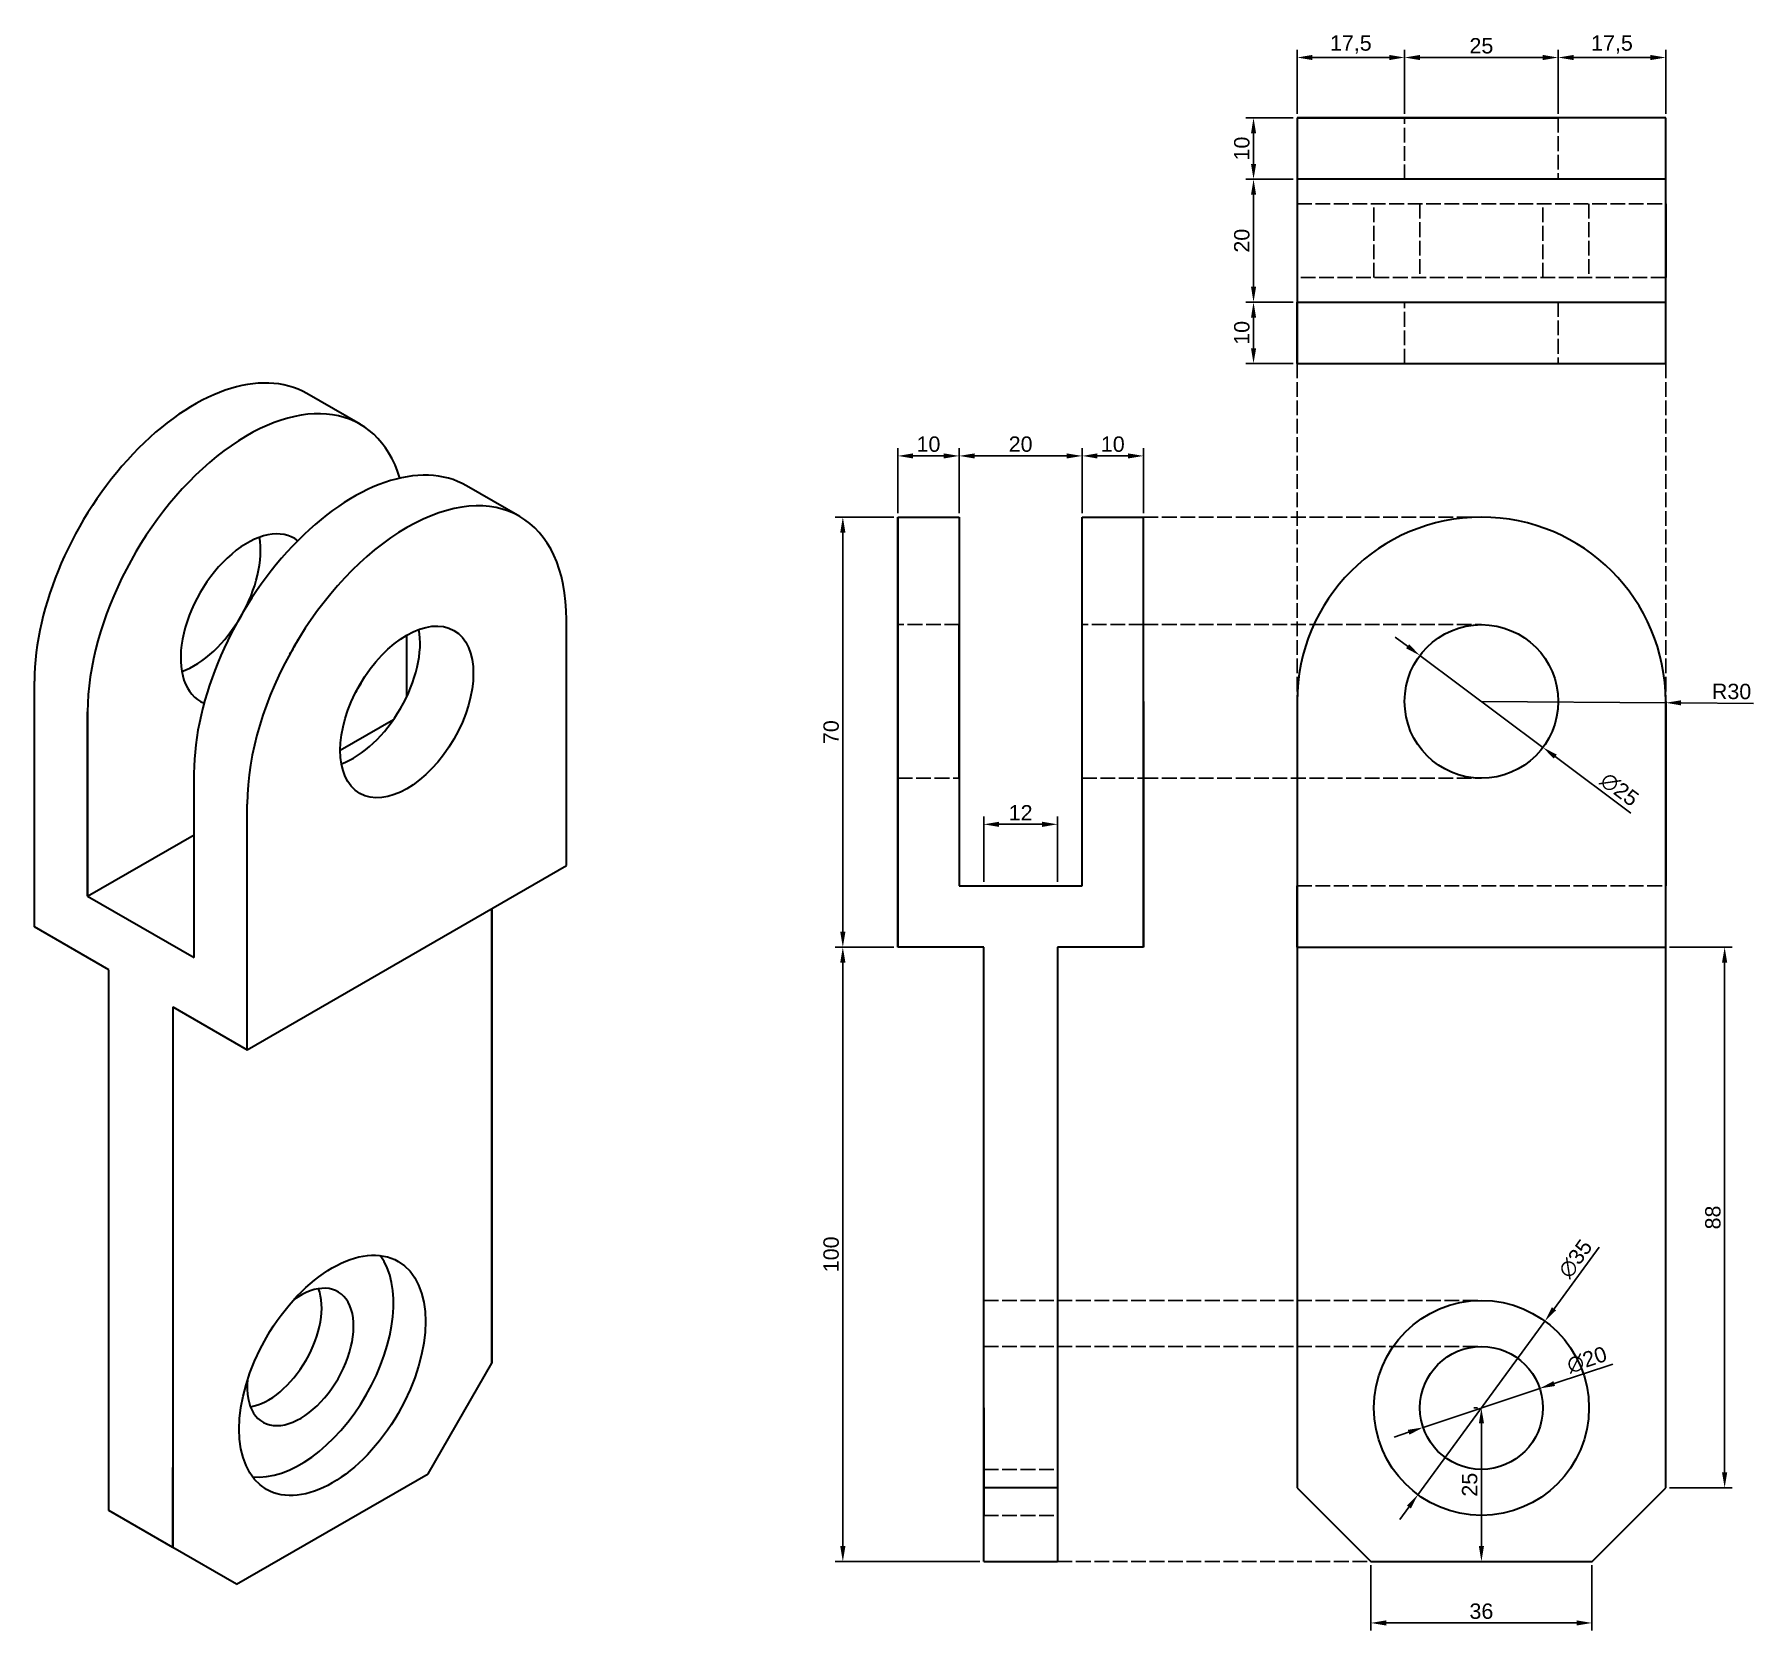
# Model space of a CAD drawing. Header units: millimetres. Extents: x 2614 to 3341, y 1007 to 1267.
# Drawn here: x 2613.9 to 2893.7, y 1007 to 1266.8 of the extents above; entities that cross this region are included whole.
import ezdxf

# ---------------------------------------------------------------- set-up
doc = ezdxf.new("R2010")
doc.units = ezdxf.units.MM
doc.header["$LTSCALE"] = 0.2
doc.linetypes.add('ACAD_ISO02W100', pattern=[15, 12, -3])
doc.layers.add('Cotas', color=80, linetype='Continuous')
doc.styles.get("Standard").update_dxf_attribs({"font": 'arial.ttf'})
doc.dimstyles.new('ISO-25', dxfattribs={"dimtxt": 2.5, "dimasz": 2.5, "dimexe": 1.25, "dimexo": 0.625, "dimtad": 1, "dimtxsty": 'Standard', "dimcen": 2.5, "dimadec": 0, "dimazin": 0, "dimtfac": 1, "dimtmove": 0, "dimatfit": 3, "dimfxl": 1, "dimarcsym": 0})

# ---------------------------------------------------------------- blocks, each defined once
blk = doc.blocks.new('*D1')
at = {"layer": 'Cotas', "color": 0, "lineweight": -2, "transparency": 16777216}
for p, q in [((2819.42, 1253.85), (2819.42, 1264.29)), ((2821.92, 1263.04), (2834.42, 1263.04)), ((2836.92, 1253.85), (2836.92, 1264.29))]:
    blk.add_line(p, q, dxfattribs=at)
at = {"layer": 'Cotas', "color": 0, "transparency": 16777216}
for points in [[(2821.92, 1263.46), (2821.92, 1262.62), (2819.42, 1263.04)], [(2834.42, 1263.46), (2834.42, 1262.62), (2836.92, 1263.04)]]:
    blk.add_solid(points, dxfattribs=at)
at = {"layer": 'Defpoints', "color": 0, "transparency": 16777216}
for p in [(2836.92, 1263.04), (2819.42, 1253.22), (2836.92, 1253.22)]:
    blk.add_point(p, dxfattribs=at)
at = {"layer": 'Cotas', "color": 0, "transparency": 16777216, "insert": (2828.17, 1265.17), "char_height": 2.5, "attachment_point": 5}
blk.add_mtext('17,5', dxfattribs=at)
blk = doc.blocks.new('*D2')
at = {"layer": 'Cotas', "color": 0, "lineweight": -2, "transparency": 16777216}
for p, q in [((2836.92, 1253.85), (2836.92, 1264.29)), ((2839.42, 1263.04), (2859.42, 1263.04)), ((2861.92, 1253.85), (2861.92, 1264.29))]:
    blk.add_line(p, q, dxfattribs=at)
at = {"layer": 'Cotas', "color": 0, "transparency": 16777216}
for points in [[(2839.42, 1263.46), (2839.42, 1262.62), (2836.92, 1263.04)], [(2859.42, 1263.46), (2859.42, 1262.62), (2861.92, 1263.04)]]:
    blk.add_solid(points, dxfattribs=at)
at = {"layer": 'Defpoints', "color": 0, "transparency": 16777216}
for p in [(2861.92, 1263.04), (2836.92, 1253.22), (2861.92, 1253.22)]:
    blk.add_point(p, dxfattribs=at)
at = {"layer": 'Cotas', "color": 0, "transparency": 16777216, "insert": (2849.42, 1264.94), "char_height": 2.5, "attachment_point": 5}
blk.add_mtext('25', dxfattribs=at)
blk = doc.blocks.new('*D3')
at = {"layer": 'Cotas', "color": 0, "lineweight": -2, "transparency": 16777216}
for p, q in [((2861.92, 1253.85), (2861.92, 1264.29)), ((2864.42, 1263.04), (2876.92, 1263.04)), ((2879.42, 1253.85), (2879.42, 1264.29))]:
    blk.add_line(p, q, dxfattribs=at)
at = {"layer": 'Cotas', "color": 0, "transparency": 16777216}
for points in [[(2864.42, 1263.46), (2864.42, 1262.62), (2861.92, 1263.04)], [(2876.92, 1263.46), (2876.92, 1262.62), (2879.42, 1263.04)]]:
    blk.add_solid(points, dxfattribs=at)
at = {"layer": 'Defpoints', "color": 0, "transparency": 16777216}
for p in [(2879.42, 1263.04), (2861.92, 1253.22), (2879.42, 1253.22)]:
    blk.add_point(p, dxfattribs=at)
at = {"layer": 'Cotas', "color": 0, "transparency": 16777216, "insert": (2870.67, 1265.17), "char_height": 2.5, "attachment_point": 5}
blk.add_mtext('17,5', dxfattribs=at)
blk = doc.blocks.new('*D4')
at = {"layer": 'Cotas', "color": 0, "lineweight": -2, "transparency": 16777216}
for p, q in [((2818.8, 1223.22), (2811.08, 1223.22)), ((2812.33, 1215.72), (2812.33, 1220.72)), ((2818.8, 1213.22), (2811.08, 1213.22))]:
    blk.add_line(p, q, dxfattribs=at)
at = {"layer": 'Cotas', "color": 0, "transparency": 16777216}
for points in [[(2811.92, 1220.72), (2812.75, 1220.72), (2812.33, 1223.22)], [(2811.92, 1215.72), (2812.75, 1215.72), (2812.33, 1213.22)]]:
    blk.add_solid(points, dxfattribs=at)
at = {"layer": 'Defpoints', "color": 0, "transparency": 16777216}
for p in [(2812.33, 1223.22), (2819.42, 1223.22), (2819.42, 1213.22)]:
    blk.add_point(p, dxfattribs=at)
at = {"layer": 'Cotas', "color": 0, "transparency": 16777216, "insert": (2810.43, 1218.22), "char_height": 2.5, "attachment_point": 5, "rotation": 90}
blk.add_mtext('10', dxfattribs=at)
blk = doc.blocks.new('*D5')
at = {"layer": 'Cotas', "color": 0, "lineweight": -2, "transparency": 16777216}
for p, q in [((2818.8, 1243.22), (2811.08, 1243.22)), ((2812.33, 1225.72), (2812.33, 1240.72)), ((2818.8, 1223.22), (2811.08, 1223.22))]:
    blk.add_line(p, q, dxfattribs=at)
at = {"layer": 'Cotas', "color": 0, "transparency": 16777216}
for points in [[(2811.92, 1240.72), (2812.75, 1240.72), (2812.33, 1243.22)], [(2811.92, 1225.72), (2812.75, 1225.72), (2812.33, 1223.22)]]:
    blk.add_solid(points, dxfattribs=at)
at = {"layer": 'Defpoints', "color": 0, "transparency": 16777216}
for p in [(2812.33, 1243.22), (2819.42, 1243.22), (2819.42, 1223.22)]:
    blk.add_point(p, dxfattribs=at)
at = {"layer": 'Cotas', "color": 0, "transparency": 16777216, "insert": (2810.43, 1233.22), "char_height": 2.5, "attachment_point": 5, "rotation": 90}
blk.add_mtext('20', dxfattribs=at)
blk = doc.blocks.new('*D6')
at = {"layer": 'Cotas', "color": 0, "lineweight": -2, "transparency": 16777216}
for p, q in [((2818.8, 1253.22), (2811.08, 1253.22)), ((2812.33, 1245.72), (2812.33, 1250.72)), ((2818.8, 1243.22), (2811.08, 1243.22))]:
    blk.add_line(p, q, dxfattribs=at)
at = {"layer": 'Cotas', "color": 0, "transparency": 16777216}
for points in [[(2811.92, 1250.72), (2812.75, 1250.72), (2812.33, 1253.22)], [(2811.92, 1245.72), (2812.75, 1245.72), (2812.33, 1243.22)]]:
    blk.add_solid(points, dxfattribs=at)
at = {"layer": 'Defpoints', "color": 0, "transparency": 16777216}
for p in [(2812.33, 1253.22), (2819.42, 1253.22), (2819.42, 1243.22)]:
    blk.add_point(p, dxfattribs=at)
at = {"layer": 'Cotas', "color": 0, "transparency": 16777216, "insert": (2810.43, 1248.22), "char_height": 2.5, "attachment_point": 5, "rotation": 90}
blk.add_mtext('10', dxfattribs=at)
blk = doc.blocks.new('*D7')
at = {"layer": 'Cotas', "color": 0, "lineweight": -2, "transparency": 16777216}
for p, q in [((2753.8, 1188.22), (2744.23, 1188.22)), ((2745.48, 1185.72), (2745.48, 1120.72)), ((2753.8, 1118.22), (2744.23, 1118.22))]:
    blk.add_line(p, q, dxfattribs=at)
at = {"layer": 'Cotas', "color": 0, "transparency": 16777216}
for points in [[(2745.06, 1185.72), (2745.9, 1185.72), (2745.48, 1188.22)], [(2745.06, 1120.72), (2745.9, 1120.72), (2745.48, 1118.22)]]:
    blk.add_solid(points, dxfattribs=at)
at = {"layer": 'Defpoints', "color": 0, "transparency": 16777216}
for p in [(2754.42, 1188.22), (2745.48, 1118.22), (2754.42, 1118.22)]:
    blk.add_point(p, dxfattribs=at)
at = {"layer": 'Cotas', "color": 0, "transparency": 16777216, "insert": (2743.58, 1153.22), "char_height": 2.5, "attachment_point": 5, "rotation": 90}
blk.add_mtext('70', dxfattribs=at)
blk = doc.blocks.new('*D8')
at = {"layer": 'Cotas', "color": 0, "lineweight": -2, "transparency": 16777216}
for p, q in [((2753.8, 1118.22), (2744.23, 1118.22)), ((2745.48, 1115.72), (2745.48, 1020.72)), ((2767.8, 1018.22), (2744.23, 1018.22))]:
    blk.add_line(p, q, dxfattribs=at)
at = {"layer": 'Cotas', "color": 0, "transparency": 16777216}
for points in [[(2745.06, 1115.72), (2745.9, 1115.72), (2745.48, 1118.22)], [(2745.06, 1020.72), (2745.9, 1020.72), (2745.48, 1018.22)]]:
    blk.add_solid(points, dxfattribs=at)
at = {"layer": 'Defpoints', "color": 0, "transparency": 16777216}
for p in [(2754.42, 1118.22), (2745.48, 1018.22), (2768.42, 1018.22)]:
    blk.add_point(p, dxfattribs=at)
at = {"layer": 'Cotas', "color": 0, "transparency": 16777216, "insert": (2743.58, 1068.22), "char_height": 2.5, "attachment_point": 5, "rotation": 90}
blk.add_mtext('100', dxfattribs=at)
blk = doc.blocks.new('*D9')
at = {"layer": 'Cotas', "color": 0, "lineweight": -2, "transparency": 16777216}
for p, q in [((2754.42, 1188.85), (2754.42, 1199.44)), ((2756.92, 1198.19), (2761.92, 1198.19)), ((2764.42, 1188.85), (2764.42, 1199.44))]:
    blk.add_line(p, q, dxfattribs=at)
at = {"layer": 'Cotas', "color": 0, "transparency": 16777216}
for points in [[(2756.92, 1198.6), (2756.92, 1197.77), (2754.42, 1198.19)], [(2761.92, 1198.6), (2761.92, 1197.77), (2764.42, 1198.19)]]:
    blk.add_solid(points, dxfattribs=at)
at = {"layer": 'Defpoints', "color": 0, "transparency": 16777216}
for p in [(2764.42, 1198.19), (2754.42, 1188.22), (2764.42, 1188.22)]:
    blk.add_point(p, dxfattribs=at)
at = {"layer": 'Cotas', "color": 0, "transparency": 16777216, "insert": (2759.42, 1200.09), "char_height": 2.5, "attachment_point": 5}
blk.add_mtext('10', dxfattribs=at)
blk = doc.blocks.new('*D10')
at = {"layer": 'Cotas', "color": 0, "lineweight": -2, "transparency": 16777216}
for p, q in [((2764.42, 1188.85), (2764.42, 1199.44)), ((2766.92, 1198.19), (2781.92, 1198.19)), ((2784.42, 1188.85), (2784.42, 1199.44))]:
    blk.add_line(p, q, dxfattribs=at)
at = {"layer": 'Cotas', "color": 0, "transparency": 16777216}
for points in [[(2766.92, 1198.6), (2766.92, 1197.77), (2764.42, 1198.19)], [(2781.92, 1198.6), (2781.92, 1197.77), (2784.42, 1198.19)]]:
    blk.add_solid(points, dxfattribs=at)
at = {"layer": 'Defpoints', "color": 0, "transparency": 16777216}
for p in [(2784.42, 1198.19), (2764.42, 1188.22), (2784.42, 1188.22)]:
    blk.add_point(p, dxfattribs=at)
at = {"layer": 'Cotas', "color": 0, "transparency": 16777216, "insert": (2774.42, 1200.09), "char_height": 2.5, "attachment_point": 5}
blk.add_mtext('20', dxfattribs=at)
blk = doc.blocks.new('*D11')
at = {"layer": 'Cotas', "color": 0, "lineweight": -2, "transparency": 16777216}
for p, q in [((2784.42, 1188.85), (2784.42, 1199.44)), ((2786.92, 1198.19), (2791.92, 1198.19)), ((2794.42, 1188.85), (2794.42, 1199.44))]:
    blk.add_line(p, q, dxfattribs=at)
at = {"layer": 'Cotas', "color": 0, "transparency": 16777216}
for points in [[(2786.92, 1198.6), (2786.92, 1197.77), (2784.42, 1198.19)], [(2791.92, 1198.6), (2791.92, 1197.77), (2794.42, 1198.19)]]:
    blk.add_solid(points, dxfattribs=at)
at = {"layer": 'Defpoints', "color": 0, "transparency": 16777216}
for p in [(2794.42, 1198.19), (2784.42, 1188.22), (2794.42, 1188.22)]:
    blk.add_point(p, dxfattribs=at)
at = {"layer": 'Cotas', "color": 0, "transparency": 16777216, "insert": (2789.42, 1200.09), "char_height": 2.5, "attachment_point": 5}
blk.add_mtext('10', dxfattribs=at)
blk = doc.blocks.new('*D12')
at = {"layer": 'Cotas', "color": 0, "lineweight": -2, "transparency": 16777216}
for p, q in [((2768.42, 1128.85), (2768.42, 1139.47)), ((2780.42, 1128.85), (2780.42, 1139.47)), ((2770.92, 1138.22), (2777.92, 1138.22))]:
    blk.add_line(p, q, dxfattribs=at)
at = {"layer": 'Cotas', "color": 0, "transparency": 16777216}
for points in [[(2770.92, 1138.64), (2770.92, 1137.8), (2768.42, 1138.22)], [(2777.92, 1138.64), (2777.92, 1137.8), (2780.42, 1138.22)]]:
    blk.add_solid(points, dxfattribs=at)
at = {"layer": 'Defpoints', "color": 0, "transparency": 16777216}
for p in [(2780.42, 1138.22), (2768.42, 1128.22), (2780.42, 1128.22)]:
    blk.add_point(p, dxfattribs=at)
at = {"layer": 'Cotas', "color": 0, "transparency": 16777216, "insert": (2774.42, 1140.1), "char_height": 2.5, "attachment_point": 5}
blk.add_mtext('12', dxfattribs=at)
blk = doc.blocks.new('*D13')
at = {"layer": 'Cotas', "color": 0, "lineweight": -2, "transparency": 16777216}
for p, q in [((2837.41, 1167.2), (2835.41, 1168.7)), ((2839.41, 1165.7), (2859.44, 1150.74)), ((2873.76, 1140.03), (2861.44, 1149.24))]:
    blk.add_line(p, q, dxfattribs=at)
at = {"layer": 'Cotas', "color": 0, "transparency": 16777216}
for points in [[(2837.66, 1167.54), (2837.16, 1166.87), (2839.41, 1165.7)], [(2861.69, 1149.57), (2861.19, 1148.91), (2859.44, 1150.74)]]:
    blk.add_solid(points, dxfattribs=at)
at = {"layer": 'Defpoints', "color": 0, "transparency": 16777216}
for p in [(2839.41, 1165.7), (2859.44, 1150.74)]:
    blk.add_point(p, dxfattribs=at)
at = {"layer": 'Cotas', "color": 0, "transparency": 16777216, "insert": (2871.9, 1143.88), "char_height": 2.5, "attachment_point": 5, "rotation": 323.2217}
blk.add_mtext('∅25', dxfattribs=at)
blk = doc.blocks.new('*D15')
at = {"layer": 'Cotas', "color": 0, "lineweight": -2, "transparency": 16777216}
for p, q in [((2870.8, 1050.36), (2861.28, 1047.18)), ((2839.94, 1040.05), (2858.91, 1046.39)), ((2837.57, 1039.26), (2835.2, 1038.47))]:
    blk.add_line(p, q, dxfattribs=at)
at = {"layer": 'Cotas', "color": 0, "transparency": 16777216}
for points in [[(2861.15, 1047.58), (2861.41, 1046.79), (2858.91, 1046.39)], [(2837.44, 1039.65), (2837.7, 1038.86), (2839.94, 1040.05)]]:
    blk.add_solid(points, dxfattribs=at)
at = {"layer": 'Defpoints', "color": 0, "transparency": 16777216}
for p in [(2858.91, 1046.39), (2839.94, 1040.05)]:
    blk.add_point(p, dxfattribs=at)
at = {"layer": 'Cotas', "color": 0, "transparency": 16777216, "insert": (2866.6, 1051.04), "char_height": 2.5, "attachment_point": 5, "rotation": 18.4763}
blk.add_mtext('∅20', dxfattribs=at)
blk = doc.blocks.new('*D16')
at = {"layer": 'Cotas', "color": 0, "lineweight": -2, "transparency": 16777216}
for p, q in [((2868.57, 1069.38), (2861.24, 1059.36)), ((2839.09, 1029.1), (2859.76, 1057.34)), ((2837.61, 1027.08), (2836.14, 1025.06))]:
    blk.add_line(p, q, dxfattribs=at)
at = {"layer": 'Cotas', "color": 0, "transparency": 16777216}
for points in [[(2860.9, 1059.61), (2861.57, 1059.11), (2859.76, 1057.34)], [(2837.28, 1027.33), (2837.95, 1026.84), (2839.09, 1029.1)]]:
    blk.add_solid(points, dxfattribs=at)
at = {"layer": 'Defpoints', "color": 0, "transparency": 16777216}
for p in [(2859.76, 1057.34), (2839.09, 1029.1)]:
    blk.add_point(p, dxfattribs=at)
at = {"layer": 'Cotas', "color": 0, "transparency": 16777216, "insert": (2864.74, 1067.49), "char_height": 2.5, "attachment_point": 5, "rotation": 53.8001}
blk.add_mtext('∅35', dxfattribs=at)
blk = doc.blocks.new('*D17')
at = {"layer": 'Cotas', "color": 0, "lineweight": -2, "transparency": 16777216}
for p, q in [((2849.42, 1158.22), (2879.42, 1158.01)), ((2893.73, 1157.91), (2881.92, 1157.99))]:
    blk.add_line(p, q, dxfattribs=at)
blk.add_arc((2849.42, 1158.22), 30, 357.2094, 358.8063, dxfattribs=at)
at = {"layer": 'Cotas', "color": 0, "transparency": 16777216}
blk.add_solid([(2881.93, 1158.41), (2881.92, 1157.58), (2879.42, 1158.01)], dxfattribs=at)
at = {"layer": 'Defpoints', "color": 0, "transparency": 16777216}
for p in [(2849.42, 1158.22), (2879.42, 1158.01)]:
    blk.add_point(p, dxfattribs=at)
at = {"layer": 'Cotas', "color": 0, "transparency": 16777216, "insert": (2890.14, 1159.84), "char_height": 2.5, "attachment_point": 5, "rotation": 359.5967}
blk.add_mtext('R30', dxfattribs=at)
blk = doc.blocks.new('*D60')
at = {"layer": 'Cotas', "color": 0, "lineweight": -2, "transparency": 16777216}
for p, q in [((2848.8, 1043.22), (2848.17, 1043.22)), ((2849.42, 1040.72), (2849.42, 1020.72)), ((2850.05, 1018.22), (2850.67, 1018.22))]:
    blk.add_line(p, q, dxfattribs=at)
at = {"layer": 'Cotas', "color": 0, "transparency": 16777216}
for points in [[(2849.01, 1040.72), (2849.84, 1040.72), (2849.42, 1043.22)], [(2849.01, 1020.72), (2849.84, 1020.72), (2849.42, 1018.22)]]:
    blk.add_solid(points, dxfattribs=at)
at = {"layer": 'Defpoints', "color": 0, "transparency": 16777216}
for p in [(2849.42, 1043.22), (2849.42, 1018.22), (2849.42, 1018.22)]:
    blk.add_point(p, dxfattribs=at)
at = {"layer": 'Cotas', "color": 0, "transparency": 16777216, "insert": (2847.52, 1030.72), "char_height": 2.5, "attachment_point": 5, "rotation": 90}
blk.add_mtext('25', dxfattribs=at)
blk = doc.blocks.new('*D61')
at = {"layer": 'Cotas', "color": 0, "lineweight": -2, "transparency": 16777216}
for p, q in [((2831.42, 1017.6), (2831.42, 1006.97)), ((2867.42, 1017.6), (2867.42, 1006.97)), ((2833.92, 1008.22), (2864.92, 1008.22))]:
    blk.add_line(p, q, dxfattribs=at)
at = {"layer": 'Cotas', "color": 0, "transparency": 16777216}
for points in [[(2833.92, 1008.64), (2833.92, 1007.8), (2831.42, 1008.22)], [(2864.92, 1008.64), (2864.92, 1007.8), (2867.42, 1008.22)]]:
    blk.add_solid(points, dxfattribs=at)
at = {"layer": 'Defpoints', "color": 0, "transparency": 16777216}
for p in [(2831.42, 1018.22), (2867.42, 1018.22), (2867.42, 1008.22)]:
    blk.add_point(p, dxfattribs=at)
at = {"layer": 'Cotas', "color": 0, "transparency": 16777216, "insert": (2849.42, 1010.12), "char_height": 2.5, "attachment_point": 5}
blk.add_mtext('36', dxfattribs=at)
blk = doc.blocks.new('*D62')
at = {"layer": 'Cotas', "color": 0, "lineweight": -2, "transparency": 16777216}
for p, q in [((2880.05, 1118.22), (2890.26, 1118.22)), ((2889.01, 1032.72), (2889.01, 1115.72)), ((2880.05, 1030.22), (2890.26, 1030.22))]:
    blk.add_line(p, q, dxfattribs=at)
at = {"layer": 'Cotas', "color": 0, "transparency": 16777216}
for points in [[(2888.59, 1115.72), (2889.43, 1115.72), (2889.01, 1118.22)], [(2888.59, 1032.72), (2889.43, 1032.72), (2889.01, 1030.22)]]:
    blk.add_solid(points, dxfattribs=at)
at = {"layer": 'Defpoints', "color": 0, "transparency": 16777216}
for p in [(2879.42, 1118.22), (2889.01, 1118.22), (2879.42, 1030.22)]:
    blk.add_point(p, dxfattribs=at)
at = {"layer": 'Cotas', "color": 0, "transparency": 16777216, "insert": (2887.11, 1074.22), "char_height": 2.5, "attachment_point": 5, "rotation": 90}
blk.add_mtext('88', dxfattribs=at)

msp = doc.modelspace()

# ---------------------------------------------------------------- linework, layer by layer
at = {"lineweight": 30}
for p, q in [((2819.424, 1253.221), (2819.424, 1213.221)), ((2879.424, 1253.221), (2819.424, 1253.221)), ((2819.424, 1253.221), (2849.424, 1253.221)), ((2836.924, 1253.221), (2861.924, 1253.221)), ((2879.424, 1213.221), (2879.424, 1253.221)), ((2879.424, 1243.221), (2819.424, 1243.221)), ((2819.424, 1243.221), (2819.424, 1239.221)), ((2849.424, 1243.221), (2836.924, 1243.221)), ((2879.424, 1223.221), (2879.424, 1243.221)), ((2879.424, 1239.221), (2879.424, 1227.221)), ((2819.424, 1213.221), (2819.424, 1223.221)), ((2819.424, 1223.221), (2879.424, 1223.221)), ((2819.424, 1213.221), (2879.424, 1213.221)), ((2666.9, 1203.338), (2658.24, 1208.338)), ((2692.881, 1188.338), (2684.221, 1193.338)), ((2754.424, 1188.221), (2754.424, 1118.221)), ((2754.424, 1158.221), (2754.424, 1188.221)), ((2754.424, 1188.221), (2764.424, 1188.221)), ((2764.424, 1188.221), (2764.424, 1158.221)), ((2784.424, 1158.221), (2784.424, 1188.221)), ((2784.424, 1188.221), (2794.424, 1188.221)), ((2794.424, 1118.221), (2794.424, 1188.221)), ((2700.49, 1131.518), (2700.49, 1171.518)), ((2764.424, 1145.721), (2764.424, 1170.721)), ((2674.51, 1159.018), (2674.51, 1169.018)), ((2613.888, 1121.518), (2613.888, 1161.518)), ((2622.548, 1126.518), (2622.548, 1156.518)), ((2622.548, 1156.518), (2622.548, 1126.518)), ((2754.424, 1118.221), (2754.424, 1158.221)), ((2754.424, 1158.221), (2754.424, 1145.721)), ((2764.424, 1158.221), (2764.424, 1128.221)), ((2784.424, 1128.221), (2784.424, 1158.221)), ((2794.424, 1158.221), (2794.424, 1118.221)), ((2819.424, 1158.221), (2819.424, 1030.221)), ((2879.424, 1158.221), (2879.424, 1128.221)), ((2879.424, 1118.221), (2879.424, 1158.221)), ((2663.684, 1150.268), (2672.345, 1155.268)), ((2639.869, 1116.518), (2639.869, 1146.518)), ((2648.529, 1101.518), (2648.529, 1141.518)), ((2622.548, 1126.518), (2639.869, 1136.518)), ((2613.888, 1121.518), (2613.888, 1131.518)), ((2648.529, 1101.518), (2700.49, 1131.518)), ((2764.424, 1128.221), (2784.424, 1128.221)), ((2819.424, 1118.221), (2819.424, 1128.221)), ((2622.548, 1126.518), (2639.869, 1116.518)), ((2688.366, 1050.518), (2688.366, 1124.518)), ((2688.366, 1124.518), (2688.366, 1050.518)), ((2626.012, 1114.518), (2613.888, 1121.518)), ((2768.424, 1118.221), (2754.424, 1118.221)), ((2768.424, 1018.221), (2768.424, 1118.221)), ((2794.424, 1118.221), (2780.424, 1118.221)), ((2780.424, 1118.221), (2780.424, 1030.221)), ((2819.424, 1118.221), (2879.424, 1118.221)), ((2879.424, 1030.221), (2879.424, 1118.221)), ((2626.012, 1101.518), (2626.012, 1114.518)), ((2636.405, 1108.518), (2648.529, 1101.518)), ((2636.405, 1108.518), (2636.405, 1020.518)), ((2626.012, 1026.518), (2626.012, 1101.518)), ((2768.424, 1018.221), (2768.424, 1060.721)), ((2768.424, 1043.221), (2768.424, 1060.721)), ((2780.424, 1060.721), (2780.424, 1043.221)), ((2768.424, 1043.221), (2768.424, 1053.221)), ((2677.974, 1032.518), (2688.366, 1050.518)), ((2768.424, 1018.221), (2768.424, 1043.221)), ((2768.424, 1043.221), (2768.424, 1025.721)), ((2768.424, 1043.221), (2768.424, 1033.221)), ((2636.405, 1020.518), (2636.405, 1033.518)), ((2646.797, 1014.518), (2677.974, 1032.518)), ((2677.974, 1032.518), (2677.974, 1032.518)), ((2780.424, 1030.221), (2768.424, 1030.221)), ((2768.424, 1018.221), (2768.424, 1030.221)), ((2780.424, 1030.221), (2780.424, 1018.221)), ((2819.424, 1030.221), (2831.424, 1018.221)), ((2867.424, 1018.221), (2879.424, 1030.221)), ((2636.405, 1020.518), (2626.012, 1026.518)), ((2646.797, 1014.518), (2636.405, 1020.518)), ((2768.424, 1018.221), (2780.424, 1018.221)), ((2831.424, 1018.221), (2867.424, 1018.221)), ((2831.424, 1018.221), (2849.424, 1018.221))]:
    msp.add_line(p, q, dxfattribs=at)
at = {"linetype": 'ACAD_ISO02W100'}
for p, q in [((2836.924, 1243.221), (2836.924, 1253.221)), ((2861.924, 1253.221), (2861.924, 1243.221)), ((2819.424, 1239.221), (2879.424, 1239.221)), ((2831.924, 1227.221), (2831.924, 1239.221)), ((2839.424, 1239.221), (2839.424, 1227.221)), ((2859.424, 1227.221), (2859.424, 1239.221)), ((2866.924, 1239.221), (2866.924, 1227.221)), ((2879.424, 1227.221), (2819.424, 1227.221)), ((2836.924, 1213.221), (2836.924, 1223.221)), ((2861.924, 1223.221), (2861.924, 1213.221)), ((2819.424, 1213.221), (2819.424, 1158.221)), ((2879.424, 1213.221), (2879.424, 1158.221)), ((2794.424, 1188.221), (2849.424, 1188.221)), ((2764.424, 1170.721), (2754.424, 1170.721)), ((2794.424, 1170.721), (2784.424, 1170.721)), ((2794.424, 1170.721), (2849.424, 1170.721)), ((2754.424, 1145.721), (2764.424, 1145.721)), ((2784.424, 1145.721), (2794.424, 1145.721)), ((2794.424, 1145.721), (2849.424, 1145.721)), ((2819.424, 1128.221), (2879.424, 1128.221)), ((2768.424, 1060.721), (2780.424, 1060.721)), ((2780.424, 1060.721), (2849.424, 1060.721)), ((2768.424, 1053.221), (2780.424, 1053.221)), ((2780.424, 1053.221), (2849.424, 1053.221)), ((2768.424, 1033.221), (2780.424, 1033.221)), ((2768.424, 1025.721), (2780.424, 1025.721)), ((2780.424, 1018.221), (2831.424, 1018.221))]:
    msp.add_line(p, q, dxfattribs=at)
at = {"lineweight": 30}
for centre, radius in [((2849.424, 1158.221), 12.5), ((2849.424, 1043.221), 17.5), ((2849.424, 1043.221), 10)]:
    msp.add_circle(centre, radius, dxfattribs=at)
msp.add_arc((2849.424, 1158.221), 30, 0, 180, dxfattribs=at)
for centre, major_axis, start_param, end_param in [((2639.869, 1176.518), (-18.371, -31.82), 3.1415927, 5.4977871), ((2648.529, 1171.518), (-18.371, -31.82), 2.65071, 5.4977871), ((2665.849, 1161.518), (-18.371, -31.82), 3.1415927, 5.4977871), ((2674.51, 1156.518), (-18.371, -31.82), 2.3561945, 5.4977871), ((2648.529, 1171.518), (-7.655, -13.258), 3.061959, 6.362819), ((2639.869, 1176.518), (-7.655, -13.258), 0.6012642, 2.5403284), ((2665.849, 1161.518), (-7.655, -13.258), 6.8844495, 8.8235137), ((2648.529, 1171.518), (-7.655, -13.258), 1.4795731, 1.6620195), ((2648.529, 1171.518), (-18.371, -31.82), 7.8160156, 7.8919477), ((2657.189, 1051.518), (-10.717, -18.562), 6.5280619, 9.1799014), ((2657.189, 1051.518), (-6.124, -10.607), 5.3706198, 10.3373435), ((2651.993, 1054.518), (-6.124, -10.607), 6.7213343, 8.9866289)]:
    msp.add_ellipse(centre, major_axis=major_axis, ratio=0.5773503, start_param=start_param, end_param=end_param, dxfattribs=at)
for centre, major_axis in [((2674.51, 1156.518), (-7.655, -13.258)), ((2662.385, 1048.518), (-10.717, -18.562))]:
    msp.add_ellipse(centre, major_axis=major_axis, ratio=0.5773503, dxfattribs=at)

# ---------------------------------------------------------------- dimensions: what is measured, and where the dimension line sits
at = {"layer": 'Cotas'}
for base, p1, p2, picture, middle in [((2836.924, 1263.039), (2819.424, 1253.221), (2836.924, 1253.221), '*D1', (2828.174, 1265.166)), ((2764.424, 1198.187), (2754.424, 1188.221), (2764.424, 1188.221), '*D9', (2759.424, 1200.088)), ((2780.424, 1138.22), (2768.424, 1128.221), (2780.424, 1128.221), '*D12', (2774.424, 1140.1)), ((2867.424, 1008.221), (2831.424, 1018.221), (2867.424, 1018.221), '*D61', (2849.424, 1010.123))]:
    dim = msp.add_linear_dim(base=base, p1=p1, p2=p2, dimstyle='ISO-25', dxfattribs=at)
    dim.commit()
    dim.dimension.update_dxf_attribs({"geometry": picture, "text_midpoint": middle})
for base, p1, p2, picture, middle in [((2861.924, 1263.039), (2836.924, 1253.221), (2861.924, 1253.221), '*D2', (2849.424, 1264.94)), ((2879.424, 1263.039), (2861.924, 1253.221), (2879.424, 1253.221), '*D3', (2870.674, 1265.166)), ((2784.424, 1198.187), (2764.424, 1188.221), (2784.424, 1188.221), '*D10', (2774.424, 1200.088)), ((2794.424, 1198.187), (2784.424, 1188.221), (2794.424, 1188.221), '*D11', (2789.424, 1200.088))]:
    dim = msp.add_linear_dim(base=base, p1=p1, p2=p2, dimstyle='ISO-25', override={"dimtmove": 1}, dxfattribs=at)
    dim.commit()
    dim.dimension.update_dxf_attribs({"geometry": picture, "text_midpoint": middle})
for base, p1, p2, picture, middle in [((2812.334, 1253.221), (2819.424, 1243.221), (2819.424, 1253.221), '*D6', (2810.433, 1248.221)), ((2812.334, 1243.221), (2819.424, 1223.221), (2819.424, 1243.221), '*D5', (2810.433, 1233.221)), ((2745.479, 1018.221), (2754.424, 1118.221), (2768.424, 1018.221), '*D8', (2743.578, 1068.221))]:
    dim = msp.add_linear_dim(base=base, p1=p1, p2=p2, angle=90, dimstyle='ISO-25', override={"dimtmove": 1}, dxfattribs=at)
    dim.commit()
    dim.dimension.update_dxf_attribs({"geometry": picture, "text_midpoint": middle})
for base, p1, p2, picture, middle in [((2812.334, 1223.221), (2819.424, 1213.221), (2819.424, 1223.221), '*D4', (2810.433, 1218.221)), ((2745.479, 1118.221), (2754.424, 1188.221), (2754.424, 1118.221), '*D7', (2743.578, 1153.221)), ((2889.009, 1118.221), (2879.424, 1030.221), (2879.424, 1118.221), '*D62', (2887.108, 1074.221)), ((2849.424, 1018.221), (2849.424, 1043.221), (2849.424, 1018.221), '*D60', (2847.523, 1030.721))]:
    dim = msp.add_linear_dim(base=base, p1=p1, p2=p2, angle=90, dimstyle='ISO-25', dxfattribs=at)
    dim.commit()
    dim.dimension.update_dxf_attribs({"geometry": picture, "text_midpoint": middle})
for p1, p2, picture, middle in [((2839.412, 1165.705), (2859.436, 1150.737), '*D13', (2870.724, 1142.299)), ((2839.088, 1029.099), (2859.76, 1057.343), '*D16', (2866.332, 1066.323)), ((2839.939, 1040.052), (2858.909, 1046.39), '*D15', (2867.228, 1049.17))]:
    dim = msp.add_diameter_dim_2p(p1=p1, p2=p2, dimstyle='ISO-25', dxfattribs=at)
    dim.commit()
    dim.dimension.update_dxf_attribs({"geometry": picture, "text_midpoint": middle, "dimtype": 163})
dim = msp.add_radius_dim(center=(2849.424, 1158.221), mpoint=(2879.423, 1158.01), dimstyle='ISO-25', dxfattribs=at)
dim.commit()
dim.dimension.update_dxf_attribs({"geometry": '*D17', "text_midpoint": (2890.122, 1157.934), "dimtype": 164})

doc.saveas('drawing.dxf')
